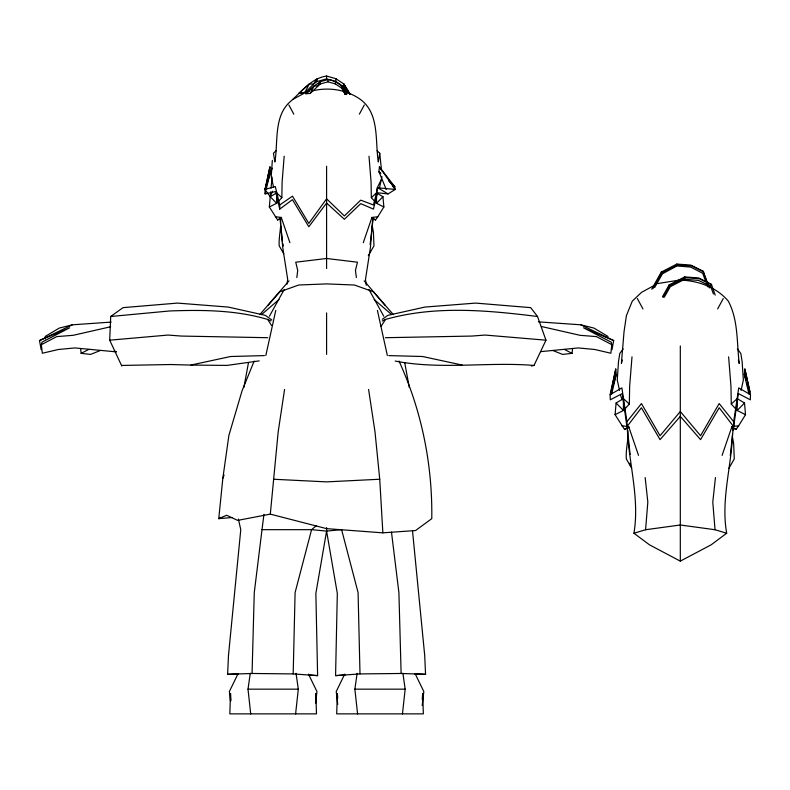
<?xml version="1.0" encoding="UTF-8"?>
<svg xmlns="http://www.w3.org/2000/svg" width="790" height="790" viewBox="0 0 790 790"><rect width="100%" height="100%" fill="white"/><g stroke="black" fill="none" stroke-linecap="round" stroke-linejoin="round"><path stroke-width="1.19" d="M269.331 206.98L270.219 196.72L276.658 192.908L276.658 203.297L269.331 206.98L277.626 219.956L281.359 218.405L281.26 217.438L275.384 216.756M615.084 414.681L616.101 402.989L623.438 398.644L623.429 410.474L615.084 414.681L624.535 429.454L628.791 427.686L628.672 426.59L621.987 425.81M326.586 527.611L326.586 531.097L315.862 593.418L317.61 675.628L293.179 673.919L295.104 592.569L311.576 529.665L316.267 525.745M733.663 426.709L733.683 421.702L738.739 387.89L750.5 394.684L750.303 399.799L738.314 393.538L733.663 426.709L719.206 407.739L700.552 439.635L680.308 416.36L660.065 439.635L641.411 407.778L626.954 426.709L622.293 393.538L610.314 399.799L610.117 394.684L615.765 369.009L616.259 374.46L611.667 394.042M412.518 530.88L424.694 655.374L425.563 674.314L401.123 673.475L360.003 673.919L335.572 675.628L337.32 593.418L326.586 531.097L311.576 529.665L262.004 529.665L254.271 592.658L252.059 673.475L227.619 674.314L228.488 655.374L240.772 529.665L238.373 519.02M266.26 189.175L270.358 171.677L269.933 166.888L264.966 189.432L270.219 196.72L276.658 203.297L281.842 197.658L282.109 182.095L284.173 156.222M616.101 402.989L623.429 410.474L629.344 404.055L629.64 386.33L632 356.853M121.788 366.017L109.692 340.184L110.709 316.494L123.043 307.636L177.483 303.093L228.231 307.063L265.252 315.329L271.829 319.95M366.274 285.279L365.494 279.364L370.441 247.477L372.791 217.882M627.319 428.012C628.593 463.236 639.841 497.898 633.936 533.24L649.429 544.794L680.308 561.137L711.188 544.794L726.682 533.24C720.766 499.952 731.392 467.354 732.518 434.174M732.725 430.58L732.863 428.18M272.333 160.38L271.227 176.565L273.577 187.309M315.644 695.842L315.803 693.452L316.494 713.864L229.821 713.864L230.512 693.452L231.006 700.612M422.255 699.417L422.67 693.452L423.351 713.864L336.688 713.864L337.379 693.452L337.705 698.222M633.936 533.24L645.578 529.735L647.83 502.085L645.163 477.565M254.163 361.089L242.066 390.783L228.893 435.389L222.829 478.365L218.761 518.675L226.641 515.248L237.642 520.393L270.308 514.122L278.189 431.775L284.578 389.46M373.147 218.326L370.115 244.742M392.334 185.927L394.842 188.593L394.842 186.766L379.397 166.888L378.963 171.677L386.221 189.472M733.298 428.012L730.276 455.692M748.95 394.042L744.348 374.46L744.842 369.009L749.977 391.652M270.694 191.802L270.219 196.72L272.501 191.229M271.049 188.119L272.115 177.059M552.921 350.533L562.608 354.404L572.049 353.367L572.562 348.558M295.598 713.962L298.304 689.166L296.053 673.297M402.466 713.962L405.161 689.166L402.92 673.297M715.444 477.565L712.787 502.085L715.039 529.735L726.682 533.24M612.003 349.703L613.682 340.559L583.543 327.82L611.193 342.159L611.825 344.667L610.858 353.249L594.831 349.496L578.31 347.936L540.617 351.649M315.615 703.219L316.948 691.536L308.485 674.137M422.206 705.559L423.815 691.536L415.343 674.137M296.823 277.567L297.721 270.447L295.737 262.201L326.586 258.488L357.445 262.201L355.46 270.447L356.359 277.567M262.004 529.665L263.969 514.3M287.056 284.094L287.688 279.364L282.741 247.477L280.035 218.326M250.716 713.962L248.011 689.166L250.262 673.297M357.584 713.962L354.878 689.166L357.129 673.297M377.097 150.702L379.733 153.25L378.321 161.999C375.003 141.252 379.753 113.839 360.596 99.56C346.454 89.418 328.077 86.752 311.388 91.117M280.391 217.882C281.744 227.273 278.495 236.427 279.216 245.868L283.728 253.718M627.892 430.58C628.682 440.07 625.502 449.392 626.351 458.97L631.654 468.194M243.903 387.386L248.475 362.64M713.449 293.999L710.546 286.138L710.961 284.074L698.676 277.942L684.673 276.915L669.11 284.933L662.534 296.665M379.368 188.405L381.955 176.565M741.099 390.379L743.36 380.02L742.116 361.593L740.832 353.476L737.416 348.943M265.835 355.5L275.769 310.391M269.933 166.888L265.42 188.593L266.744 184.08M615.765 369.009L610.64 393.736M379.397 166.888L395.296 189.432L388.038 193.915L377.521 192.76L373.433 209.103L360.744 203.642L344.361 219.264L326.586 203.04L308.821 226.74L292.438 199.663L279.749 209.103L275.661 191.526L265.144 193.915L265.697 191.545M622.244 360.043L621.394 363.44L624.031 331.751L626.421 315.585L632.296 301.128L641.579 292.32L653.379 285.891M116.258 351.866L74.872 347.936L58.351 349.496L42.324 353.249L41.357 344.667L41.989 342.159L69.638 327.82L39.5 340.559L41.179 349.703M395.296 189.432L377.887 187.813L373.453 204.966L360.704 200.147L344.371 215.947L326.586 198.813L308.811 223.422L292.478 196.167L279.729 204.966L279.749 209.103M267.395 181.828L270.358 171.677M612.625 386.932L616.259 374.46M346.494 93.793C345.467 87.986 335.938 80.067 327.988 79.553L320.286 81.676L314.153 85.942L305.898 93.773L310.233 93.418L320.286 83.957L327.988 81.824L335.434 83.957L341.813 88.213L344.154 91.008M347.758 91.492L350.079 94.257L343.877 84.026L335.908 78.704L326.586 76.038C311.309 78.259 301.711 91.531 290.829 101.15C273.389 115.765 278.307 141.963 274.861 161.999L273.449 153.25L276.085 150.702M265.144 193.915L264.966 189.432L272.165 168.142M363.281 242.698L371.922 217.438L377.798 216.756L383.851 206.98L382.962 196.72L376.514 192.908L376.958 188.306L381.254 179.735M722.1 455.356L731.935 426.59L738.63 425.81L745.523 414.681L744.516 402.989L737.179 398.644L731.273 404.055L737.188 410.474L745.523 414.681M222.829 478.365L224.074 474.988M531.394 366.017L534.01 365.444L545.969 340.184L537.516 316.494L530.683 307.636L475.699 303.093L424.951 307.063L387.93 315.329L382.291 319.288M237.839 674.137L229.367 691.536L230.443 700.888M344.697 674.137L336.234 691.536L337.705 704.384M304.95 92.341L309.305 84.026L313.571 84.026L316.968 81.548L326.586 78.891L335.908 81.548L343.877 86.88L345.428 88.727M310.233 93.418L314.153 85.942L317.57 85.942L320.286 81.676L320.286 83.957M359.371 114.165L364.309 105.011M717.646 308.949L723.275 298.531M269.4 316.257L284.252 289.436M651.691 289.14L661.26 272.076L676.823 264.067L690.815 265.084L703.1 271.217L709.361 287.975M652.866 288.785L661.783 272.876L677.702 264.857L691.576 265.875L703.752 272.017M663.096 297.396L669.634 285.733L685.552 277.705L699.436 278.732L711.602 284.864L715.217 295.124M654.624 287.53L662.484 273.775L676.872 265.963L690.638 267.069L702.695 273.281L705.598 281.141M664.291 297.208L670.335 286.632L684.723 279.285L698.488 280.391L710.546 286.138M368.318 255.684L373.966 245.868L373.433 232.438L372.317 226.207M728.963 468.194L734.265 458.97L733.663 443.674L732.389 436.574M381.066 326.379L385.49 319.446C434.974 305.345 487.213 310.243 537.516 316.494M375.556 219.956L371.922 217.438L371.823 218.405L375.556 219.956L377.798 216.756M736.073 429.454L731.935 426.59L731.826 427.686L736.073 429.454L738.63 425.81M623.201 348.943L619.785 353.476L618.501 361.593L617.247 380.02L619.518 390.379M626.954 426.709L626.934 421.702L641.45 403.572L660.055 435.734L680.308 411.511L700.562 435.734L719.167 403.572L733.683 421.702M259.801 314.618L289.002 280.855M267.928 305.493L279.788 291.796L298.738 285.012L326.586 283.906L354.443 285.012L373.384 291.796L393.381 314.618M382.962 196.72L376.524 203.297L371.34 197.658L371.073 182.095L369.009 156.222M744.516 402.989L737.188 410.474L737.179 398.644M305.236 92.529L313.571 84.026L316.968 78.704L316.968 81.548M309.305 84.026L298.847 93.378L309.058 91.492M305.898 93.773L314.153 85.942M371.34 197.658L376.514 192.908L376.524 203.297L383.851 206.98M261.48 314.647L278.979 299.529M277.626 219.956L281.26 217.438L289.9 242.698M624.535 429.454L628.672 426.59L638.518 455.356M220.766 517.332L218.761 518.675L232.23 517.499M610.117 394.684L621.878 387.89L626.934 421.702M39.5 340.559L72.433 324.799L111.173 322.103M292.586 99.56L306.718 91.867M41.357 344.667L56.781 336.599L73.124 335.316L110.64 326.764M80.62 348.558L81.133 353.367L88.737 349.437M382.281 320.977L385.49 319.446M100.261 350.533L90.574 354.404L81.133 353.367M346.78 94.119L341.813 85.942L341.813 88.213L345.151 94.464L346.889 93.773M264.966 189.432L275.295 186.559L279.729 204.966M72.433 324.799L59.25 328.087L45.158 336.461L45.484 338.89M121.778 365.444L170.68 364.526L190.884 365.079L230.591 356.507L264.383 355.599M657.665 283.551L680.308 279.946M259.209 360.882L226.967 365.405L190.884 365.079M645.578 529.735L680.308 524.995L715.039 529.735M326.586 531.097L341.606 529.665L358.077 592.569L360.003 673.919M110.709 316.494L169.712 310.964C202.576 309.769 235.894 310.016 267.692 319.446L270.901 320.977M109.692 340.184L168.023 335.059L181.374 336.066L267.78 337.705M335.572 675.628L345.349 674.867M270.308 514.122L326.586 528.648L382.864 532.835L415.54 530.544L431.775 518.645C432.555 464.431 421.593 410.425 399.019 361.089M382.864 532.835L379.733 479.244L326.586 481.88L273.449 479.244M227.619 674.314L238.392 673.929M385.401 337.705L471.798 336.066L485.159 335.059L545.969 340.184M395.168 361.05C440.978 369.967 487.776 361.642 534.01 365.444M298.847 93.378L302.185 93.378M248.011 689.166L298.304 689.166M354.878 689.166L405.161 689.166M252.059 673.475L293.179 673.919M388.799 355.599L422.581 356.507L462.298 365.079M414.79 673.929L425.563 674.314M538.375 321.856L580.749 324.799L593.932 328.087L608.014 336.461M309.058 674.956L317.61 675.628M681.503 280.144C699.12 280.973 716.698 287.461 728.321 301.128C738.423 320.286 736.695 342.554 739.223 363.44L738.374 360.043M541.367 326.497L580.058 335.316L596.401 336.599L611.825 344.667M113.958 351.125L116.308 351.708M580.749 324.799L613.682 340.559M564.445 349.437L572.049 353.367M377.887 187.813L388.038 193.915M374.193 299.529L391.692 314.647M676.823 264.067L677.702 264.857M684.673 276.915L685.552 277.705M623.438 398.644L629.344 404.055M276.658 192.908L281.842 197.658M380.731 173.356L378.963 171.677L380.632 173.454M388.66 180.9L394.842 186.766M364.18 280.855L385.253 305.493M710.961 284.074L711.602 284.864M669.11 284.933L669.634 285.733M661.26 272.076L661.783 272.876M267.692 319.446L271.484 325.381M346.998 92.736L343.877 86.88L343.877 84.026L350.079 94.257M368.93 289.436L383.782 316.257M637.342 298.531L642.961 308.949M288.873 105.011L293.801 114.165M343.877 84.026L347.205 92.558M341.813 85.942L345.151 94.464M706.428 283.393L707.672 286.76M703.1 271.217L707.139 282.702M620.515 394.99L622.026 399.602M629.66 463.256L630.39 465.547M744.348 374.46L746.007 380.128M746.668 382.4L747.656 385.797M748.318 388.068L749.651 392.6M744.842 369.009L750.5 394.684M377.413 310.391L387.347 355.5M630.104 454.487L628.228 436.574M282.366 241.167L280.865 226.207M282.83 243.557L283.304 245.937M404.707 362.64L409.279 387.386M379.733 153.25L381.56 170.778M368.604 389.46L374.993 431.775L379.733 479.244M391.475 532.085L398.911 592.658L401.123 673.475M728.617 356.853L730.967 386.33L731.273 404.055M680.308 345.961L680.308 561.137M335.908 78.704L335.908 81.548M335.434 81.676L335.434 83.957M327.988 79.553L327.988 81.824M326.586 76.038L326.586 78.891M326.586 166.206L326.586 268.541M326.586 312.919L326.586 354.394"/></g></svg>
